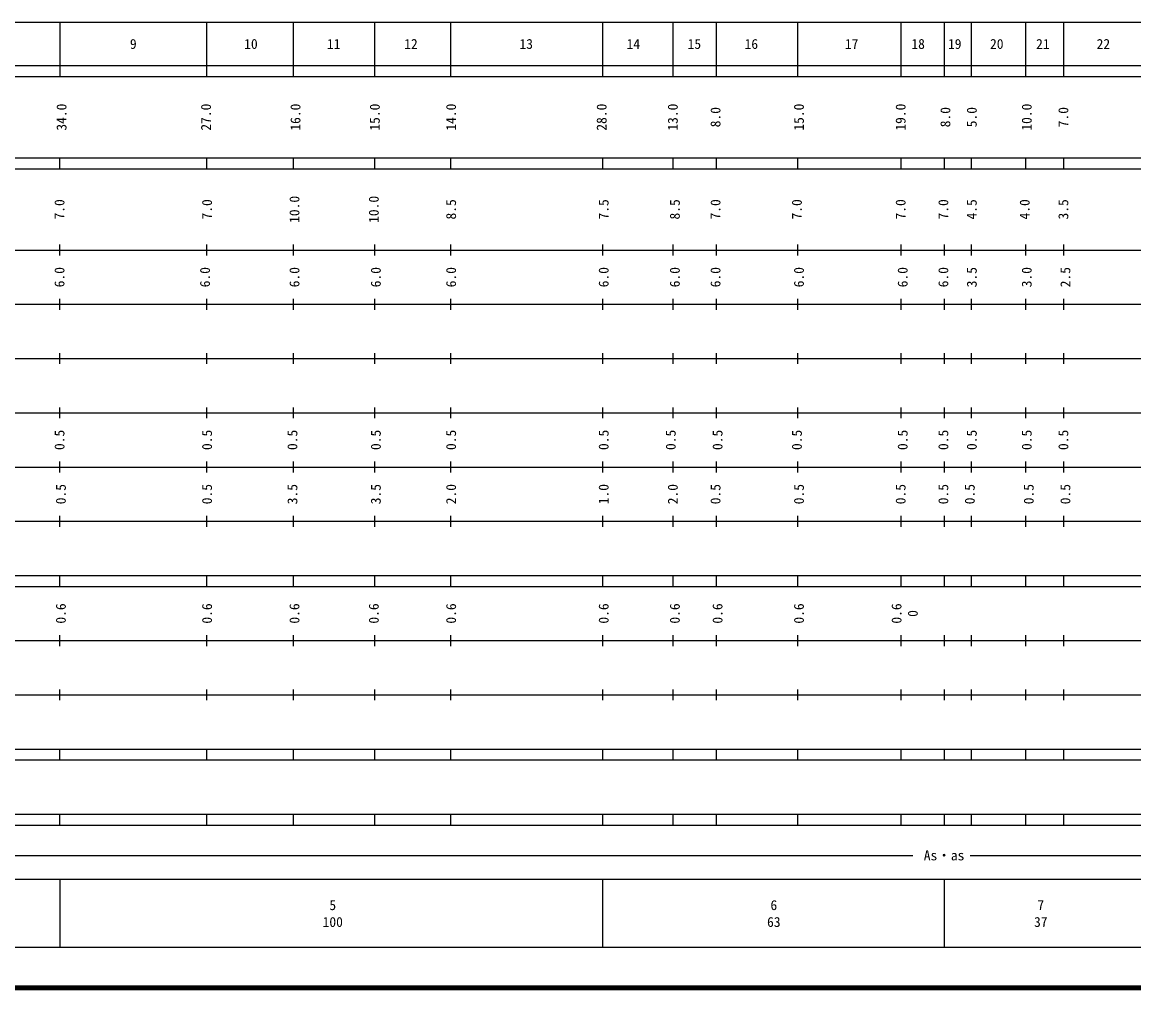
# Model space of a CAD drawing. Units: millimetres on the paper, enlarged 1000 times. Extents: x 40000 to 680000, y 20000 to 380000.
# Drawn here: x 261039 to 465971, y 20000 to 198000 of the extents above; entities that cross this region are included whole.
import ezdxf
from ezdxf.enums import TextEntityAlignment as Align

# ---------------------------------------------------------------- set-up
doc = ezdxf.new("R2010")
doc.units = ezdxf.units.MM
doc.header["$LTSCALE"] = 1000
doc.layers.add('M-TTL', color=2, linetype='Continuous', lineweight=140)
doc.layers.add('M-TTL-BAND', color=7, linetype='Continuous', lineweight=25)
doc.styles.add('ＭＳ ゴシック', font='')
doc.styles.get('ＭＳ ゴシック').set_extended_font_data('MS Gothic')

msp = doc.modelspace()

# ---------------------------------------------------------------- linework, layer by layer
at = {"layer": 'M-TTL'}
msp.add_line((40000, 20000), (680000, 20000), dxfattribs=at)
at = {"layer": 'M-TTL-BAND'}
for p, q in [((68000, 198000), (579000, 198000)), ((268000, 198000), (268000, 188000)), ((295000, 198000), (295000, 188000)), ((311000, 198000), (311000, 188000)), ((326000, 198000), (326000, 188000)), ((340000, 198000), (340000, 188000)), ((368000, 198000), (368000, 188000)), ((381000, 198000), (381000, 188000)), ((389000, 198000), (389000, 188000)), ((404000, 198000), (404000, 188000)), ((423000, 198000), (423000, 188000)), ((431000, 198000), (431000, 188000)), ((436000, 198000), (436000, 188000)), ((446000, 198000), (446000, 188000)), ((453000, 198000), (453000, 188000)), ((40000, 190000), (579000, 190000)), ((40000, 188000), (579000, 188000)), ((40000, 173000), (579000, 173000)), ((268000, 171000), (268000, 173000)), ((295000, 173000), (295000, 171000)), ((311000, 173000), (311000, 171000)), ((326000, 173000), (326000, 171000)), ((340000, 173000), (340000, 171000)), ((368000, 173000), (368000, 171000)), ((381000, 173000), (381000, 171000)), ((389000, 173000), (389000, 171000)), ((404000, 173000), (404000, 171000)), ((423000, 173000), (423000, 171000)), ((431000, 173000), (431000, 171000)), ((436000, 173000), (436000, 171000)), ((446000, 173000), (446000, 171000)), ((453000, 173000), (453000, 171000)), ((40000, 171000), (579000, 171000)), ((40000, 156000), (579000, 156000)), ((268000, 155000), (268000, 157000)), ((295000, 157000), (295000, 155000)), ((311000, 157000), (311000, 155000)), ((326000, 157000), (326000, 155000)), ((340000, 157000), (340000, 155000)), ((368000, 157000), (368000, 155000)), ((381000, 157000), (381000, 155000)), ((389000, 157000), (389000, 155000)), ((404000, 157000), (404000, 155000)), ((423000, 157000), (423000, 155000)), ((431000, 157000), (431000, 155000)), ((436000, 157000), (436000, 155000)), ((446000, 157000), (446000, 155000)), ((453000, 157000), (453000, 155000)), ((46000, 146000), (579000, 146000)), ((268000, 145000), (268000, 147000)), ((295000, 147000), (295000, 145000)), ((311000, 147000), (311000, 145000)), ((326000, 147000), (326000, 145000)), ((340000, 147000), (340000, 145000)), ((368000, 147000), (368000, 145000)), ((381000, 147000), (381000, 145000)), ((389000, 147000), (389000, 145000)), ((404000, 147000), (404000, 145000)), ((423000, 147000), (423000, 145000)), ((431000, 147000), (431000, 145000)), ((436000, 147000), (436000, 145000)), ((446000, 147000), (446000, 145000)), ((453000, 147000), (453000, 145000)), ((52000, 136000), (579000, 136000)), ((268000, 135000), (268000, 137000)), ((295000, 137000), (295000, 135000)), ((311000, 137000), (311000, 135000)), ((326000, 137000), (326000, 135000)), ((340000, 137000), (340000, 135000)), ((368000, 137000), (368000, 135000)), ((381000, 137000), (381000, 135000)), ((389000, 137000), (389000, 135000)), ((404000, 137000), (404000, 135000)), ((423000, 137000), (423000, 135000)), ((431000, 137000), (431000, 135000)), ((436000, 137000), (436000, 135000)), ((446000, 137000), (446000, 135000)), ((453000, 137000), (453000, 135000)), ((46000, 126000), (579000, 126000)), ((268000, 125000), (268000, 127000)), ((295000, 127000), (295000, 125000)), ((311000, 127000), (311000, 125000)), ((326000, 127000), (326000, 125000)), ((340000, 127000), (340000, 125000)), ((368000, 127000), (368000, 125000)), ((381000, 127000), (381000, 125000)), ((389000, 127000), (389000, 125000)), ((404000, 127000), (404000, 125000)), ((423000, 127000), (423000, 125000)), ((431000, 127000), (431000, 125000)), ((436000, 127000), (436000, 125000)), ((446000, 127000), (446000, 125000)), ((453000, 127000), (453000, 125000)), ((268000, 115000), (268000, 117000)), ((295000, 117000), (295000, 115000)), ((311000, 117000), (311000, 115000)), ((326000, 117000), (326000, 115000)), ((340000, 117000), (340000, 115000)), ((368000, 117000), (368000, 115000)), ((381000, 117000), (381000, 115000)), ((389000, 117000), (389000, 115000)), ((404000, 117000), (404000, 115000)), ((423000, 117000), (423000, 115000)), ((431000, 117000), (431000, 115000)), ((436000, 117000), (436000, 115000)), ((446000, 117000), (446000, 115000)), ((453000, 117000), (453000, 115000)), ((52000, 116000), (579000, 116000)), ((268000, 105000), (268000, 107000)), ((295000, 107000), (295000, 105000)), ((311000, 107000), (311000, 105000)), ((326000, 107000), (326000, 105000)), ((340000, 107000), (340000, 105000)), ((368000, 107000), (368000, 105000)), ((381000, 107000), (381000, 105000)), ((389000, 107000), (389000, 105000)), ((404000, 107000), (404000, 105000)), ((423000, 107000), (423000, 105000)), ((431000, 107000), (431000, 105000)), ((436000, 107000), (436000, 105000)), ((446000, 107000), (446000, 105000)), ((453000, 107000), (453000, 105000)), ((46000, 106000), (579000, 106000)), ((40000, 96000), (579000, 96000)), ((268000, 94000), (268000, 96000)), ((295000, 96000), (295000, 94000)), ((311000, 96000), (311000, 94000)), ((326000, 96000), (326000, 94000)), ((340000, 96000), (340000, 94000)), ((368000, 96000), (368000, 94000)), ((381000, 96000), (381000, 94000)), ((389000, 96000), (389000, 94000)), ((404000, 96000), (404000, 94000)), ((423000, 96000), (423000, 94000)), ((431000, 96000), (431000, 94000)), ((436000, 96000), (436000, 94000)), ((446000, 96000), (446000, 94000)), ((453000, 96000), (453000, 94000)), ((40000, 94000), (579000, 94000)), ((268000, 83000), (268000, 85000)), ((295000, 85000), (295000, 83000)), ((311000, 85000), (311000, 83000)), ((326000, 85000), (326000, 83000)), ((340000, 85000), (340000, 83000)), ((368000, 85000), (368000, 83000)), ((381000, 85000), (381000, 83000)), ((389000, 85000), (389000, 83000)), ((404000, 85000), (404000, 83000)), ((423000, 85000), (423000, 83000)), ((431000, 85000), (431000, 83000)), ((436000, 85000), (436000, 83000)), ((446000, 85000), (446000, 83000)), ((453000, 85000), (453000, 83000)), ((49000, 84000), (579000, 84000)), ((40000, 74000), (579000, 74000)), ((268000, 73000), (268000, 75000)), ((295000, 75000), (295000, 73000)), ((311000, 75000), (311000, 73000)), ((326000, 75000), (326000, 73000)), ((340000, 75000), (340000, 73000)), ((368000, 75000), (368000, 73000)), ((381000, 75000), (381000, 73000)), ((389000, 75000), (389000, 73000)), ((404000, 75000), (404000, 73000)), ((423000, 75000), (423000, 73000)), ((431000, 75000), (431000, 73000)), ((436000, 75000), (436000, 73000)), ((446000, 75000), (446000, 73000)), ((453000, 75000), (453000, 73000)), ((40000, 64000), (579000, 64000)), ((268000, 62000), (268000, 64000)), ((295000, 64000), (295000, 62000)), ((311000, 64000), (311000, 62000)), ((326000, 64000), (326000, 62000)), ((340000, 64000), (340000, 62000)), ((368000, 64000), (368000, 62000)), ((381000, 64000), (381000, 62000)), ((389000, 64000), (389000, 62000)), ((404000, 64000), (404000, 62000)), ((423000, 64000), (423000, 62000)), ((431000, 64000), (431000, 62000)), ((436000, 64000), (436000, 62000)), ((446000, 64000), (446000, 62000)), ((453000, 64000), (453000, 62000)), ((40000, 62000), (579000, 62000)), ((40000, 52000), (579000, 52000)), ((268000, 50000), (268000, 52000)), ((295000, 52000), (295000, 50000)), ((311000, 52000), (311000, 50000)), ((326000, 52000), (326000, 50000)), ((340000, 52000), (340000, 50000)), ((368000, 52000), (368000, 50000)), ((381000, 52000), (381000, 50000)), ((389000, 52000), (389000, 50000)), ((404000, 52000), (404000, 50000)), ((423000, 52000), (423000, 50000)), ((431000, 52000), (431000, 50000)), ((436000, 52000), (436000, 50000)), ((446000, 52000), (446000, 50000)), ((453000, 52000), (453000, 50000)), ((40000, 50000), (579000, 50000)), ((70805, 44406), (425212, 44406)), ((435796, 44406), (496062, 44406)), ((40000, 40000), (579000, 40000)), ((268000, 40000), (268000, 27500)), ((368000, 40000), (368000, 27500)), ((431000, 40000), (431000, 27500)), ((68000, 27500), (579000, 27500))]:
    msp.add_line(p, q, dxfattribs=at)

# ---------------------------------------------------------------- texts
at = {"layer": 'M-TTL-BAND', "style": 'ＭＳ ゴシック'}
for s, p in [('9', (281513, 194000)), ('10', (303207, 194000)), ('11', (318458, 194000)), ('12', (332709, 194000)), ('13', (353959, 194000)), ('14', (373710, 194000)), ('15', (384960, 194000)), ('16', (395461, 194000)), ('17', (413961, 194000)), ('18', (426212, 194000)), ('19', (432962, 194000)), ('20', (440712, 194000)), ('21', (449213, 194000)), ('22', (460367, 194000)), ('As・as', (431000, 44406)), ('5', (318288, 35238)), ('6', (399613, 35238)), ('7', (448826, 35238)), ('100', (318288, 32131)), ('63', (399613, 32131)), ('37', (448826, 32131))]:
    msp.add_text(s, height=1833, dxfattribs=at).set_placement(p, align=Align.MIDDLE_CENTER)
for s, p in [('34.0', (268280, 180500)), ('27.0', (294910, 180500)), ('16.0', (311411, 180500)), ('15.0', (326036, 180500)), ('14.0', (340099, 180500)), ('28.0', (367850, 180500)), ('13.0', (380976, 180500)), ('15.0', (404227, 180500)), ('19.0', (422977, 180500)), ('10.0', (446228, 180500)), ('8.0', (388851, 180500)), ('8.0', (431228, 180500)), ('5.0', (436103, 180500)), ('7.0', (452979, 180500)), ('7.0', (267902, 163500)), ('7.0', (295098, 163500)), ('10.0', (311223, 163500)), ('10.0', (325849, 163500)), ('8.5', (340099, 163500)), ('7.5', (368225, 163500)), ('8.5', (381351, 163500)), ('7.0', (388851, 163500)), ('7.0', (403852, 163500)), ('7.0', (422977, 163500)), ('7.0', (430853, 163500)), ('4.5', (436103, 163500)), ('4.0', (445853, 163500)), ('3.5', (452979, 163500)), ('6.0', (267902, 151000)), ('6.0', (294723, 151000)), ('6.0', (311223, 151000)), ('6.0', (326224, 151000)), ('6.0', (340099, 151000)), ('6.0', (368225, 151000)), ('6.0', (381351, 151000)), ('6.0', (388851, 151000)), ('6.0', (404227, 151000)), ('6.0', (423352, 151000)), ('6.0', (430853, 151000)), ('3.5', (436103, 151000)), ('3.0', (446228, 151000)), ('2.5', (453354, 151000)), ('0.5', (267902, 121000)), ('0.5', (295098, 121000)), ('0.5', (310848, 121000)), ('0.5', (326224, 121000)), ('0.5', (340099, 121000)), ('0.5', (368225, 121000)), ('0.5', (380601, 121000)), ('0.5', (389226, 121000)), ('0.5', (403852, 121000)), ('0.5', (423352, 121000)), ('0.5', (430853, 121000)), ('0.5', (436103, 121000)), ('0.5', (446228, 121000)), ('0.5', (452979, 121000)), ('0.5', (268152, 111000)), ('0.5', (295098, 111000)), ('3.5', (310848, 111000)), ('3.5', (326224, 111000)), ('2.0', (340099, 111000)), ('1.0', (368225, 111000)), ('2.0', (380976, 111000)), ('0.5', (388851, 111000)), ('0.5', (404227, 111000)), ('0.5', (422977, 111000)), ('0.5', (430853, 111000)), ('0.5', (435728, 111000)), ('0.5', (446603, 111000)), ('0.5', (453354, 111000)), ('0.6', (268152, 89000)), ('0.6', (295098, 89000)), ('0.6', (311223, 89000)), ('0.6', (325849, 89000)), ('0.6', (340099, 89000)), ('0.6', (368225, 89000)), ('0.6', (381351, 89000)), ('0.6', (389226, 89000)), ('0.6', (404227, 89000)), ('0.6', (422227, 89000)), ('0', (425227, 89000))]:
    msp.add_text(s, height=1833, rotation=90, dxfattribs=at).set_placement(p, align=Align.MIDDLE_CENTER)

doc.saveas('drawing.dxf')
